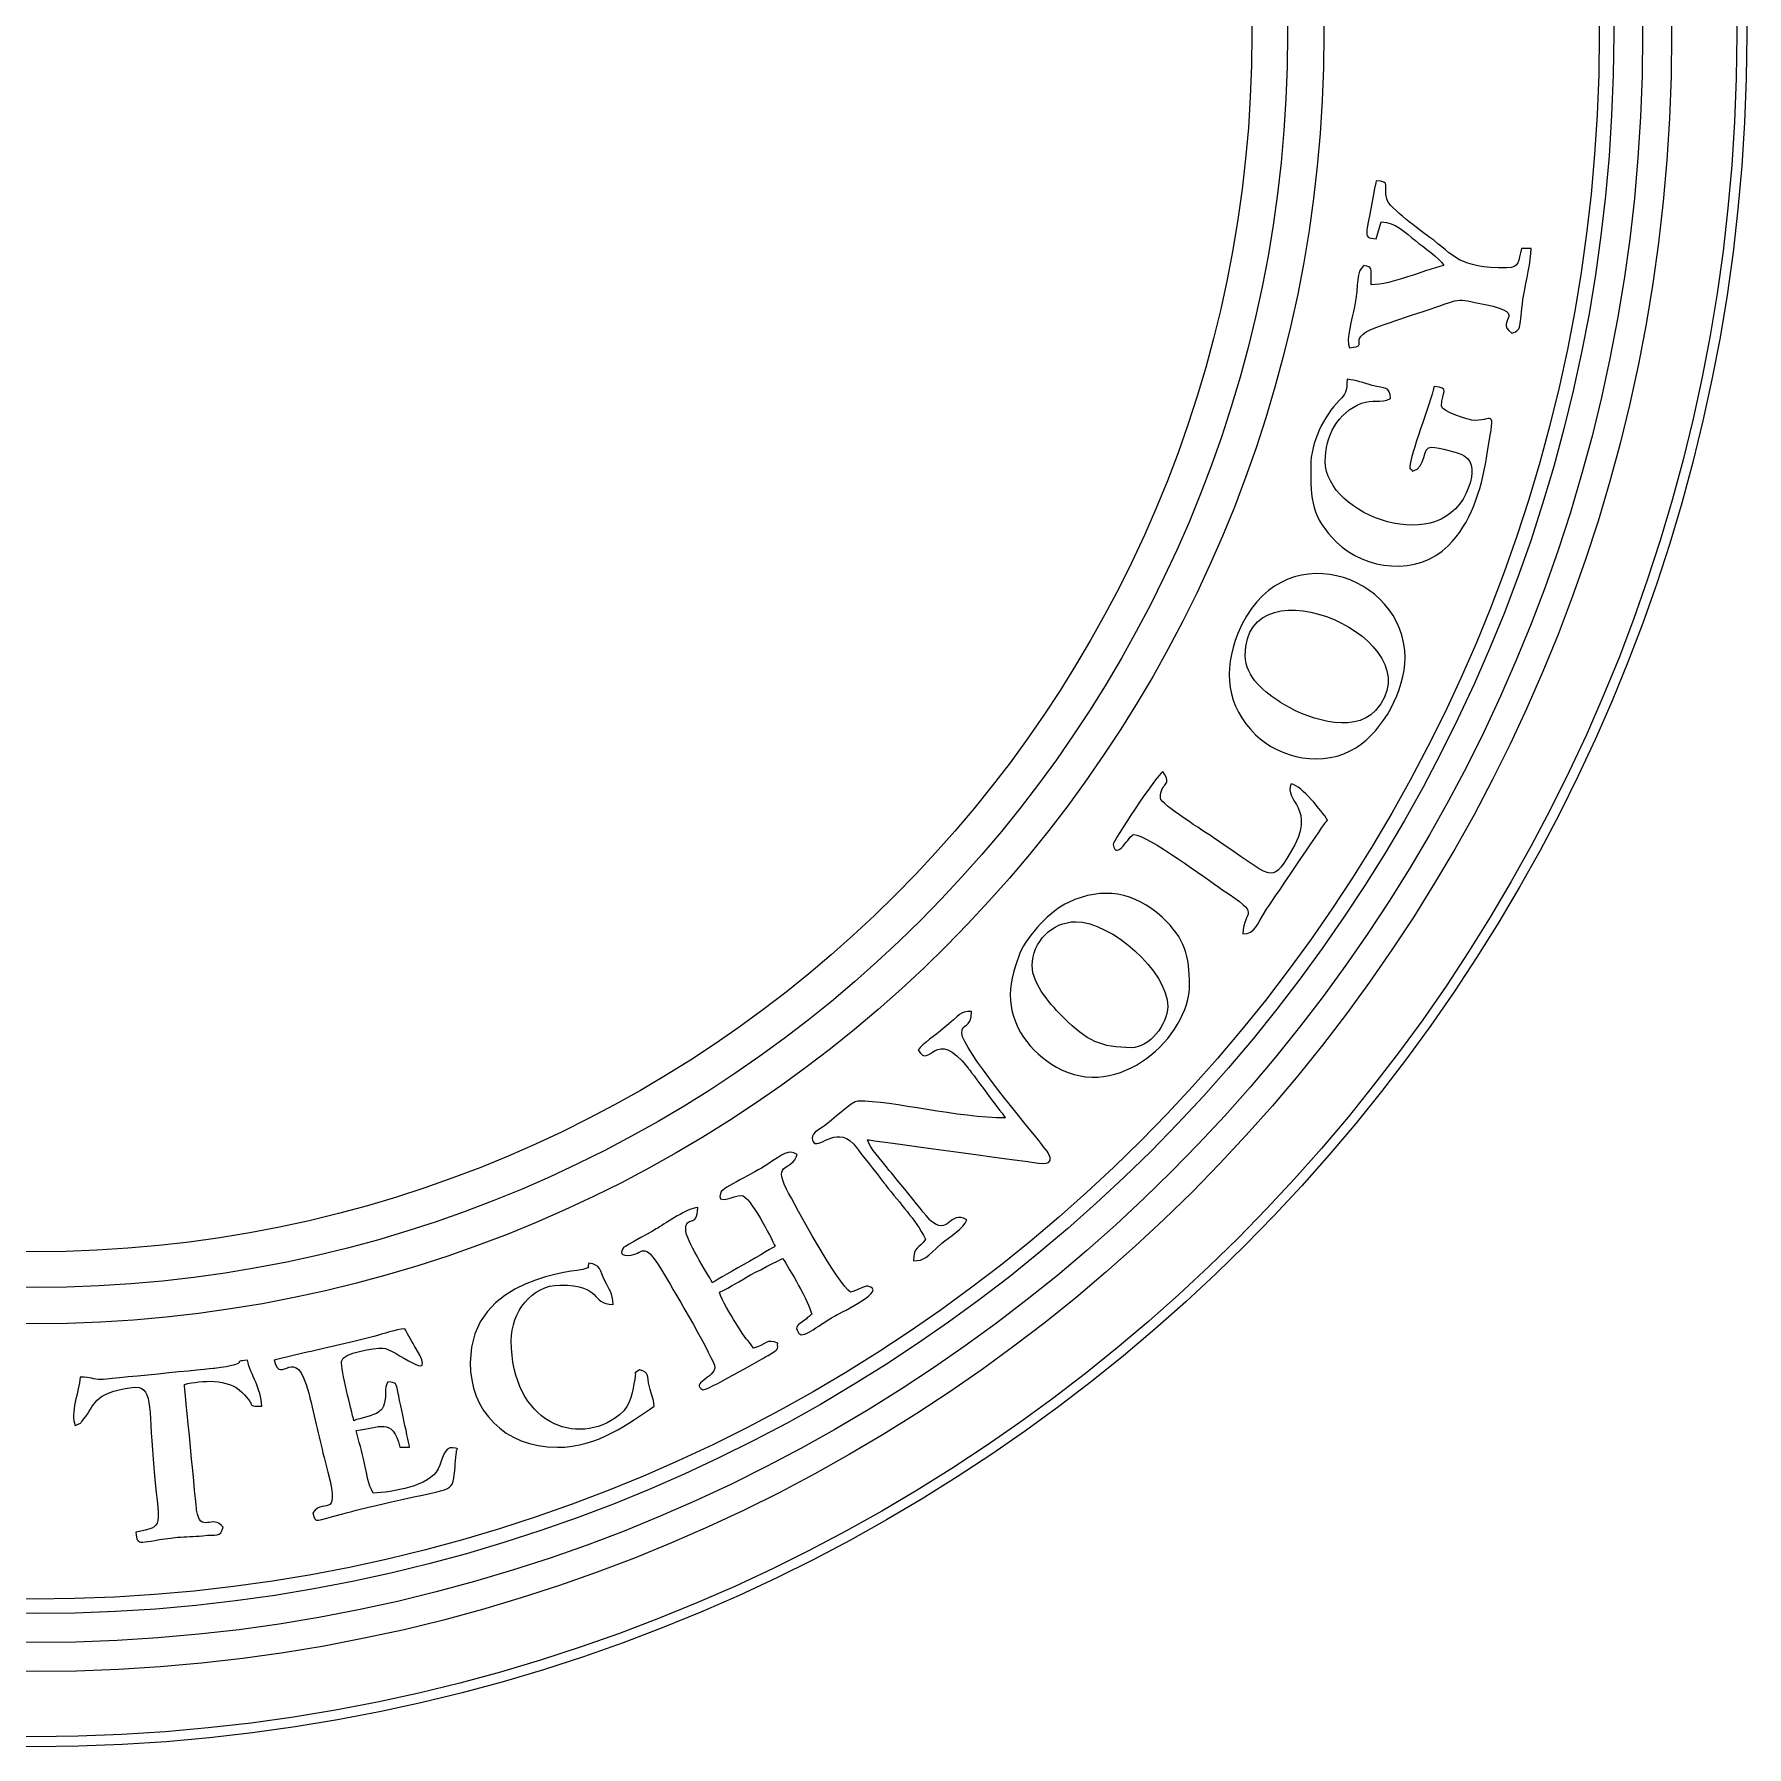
# Model space of a CAD drawing. Header units: inches. Extents: x 1.3 to 99.7, y 0.1 to 69.6.
# Drawn here: x 85.59 to 99.65, y 31.57 to 45.64 of the extents above; entities that cross this region are included whole.
import ezdxf

# ---------------------------------------------------------------- set-up
doc = ezdxf.new("R2010")
doc.units = ezdxf.units.IN
doc.header["$MEASUREMENT"] = 0
doc.layers.add('cut', color=6, linetype='Continuous', lineweight=0)
doc.layers.add('etch', color=1, linetype='Continuous', lineweight=0)

msp = doc.modelspace()

# ---------------------------------------------------------------- linework, layer by layer
at = {"layer": 'cut'}
for radius in [14.064, 10]:
    msp.add_circle((85.589, 45.636), radius, dxfattribs=at)
at = {"layer": 'etch'}
for radius in [13.982, 13.447, 13.209, 12.971, 12.852, 10.591, 10.293]:
    msp.add_circle((85.589, 45.636), radius, dxfattribs=at)
at = {"layer": 'etch', "lineweight": 9}
for points, knots in [([(96.609, 44.433), (96.609, 44.433), (96.609, 44.433), (96.532, 44.029), (96.532, 44.029)], [0.85714286, 0.85714286, 0.85714286, 0.85714286, 0.85714287, 0.9047619, 0.9047619, 0.9047619, 0.9047619]), ([(96.697, 44.283), (96.697, 44.283), (96.667, 44.397), (96.737, 44.423), (96.609, 44.433)], [0.80952381, 0.80952381, 0.80952381, 0.80952381, 0.80952382, 0.85714286, 0.85714286, 0.85714286, 0.85714286]), ([(97.043, 43.973), (97.043, 43.973), (96.976, 44.023), (96.717, 44.206), (96.697, 44.283)], [0.76190476, 0.76190476, 0.76190476, 0.76190476, 0.76190477, 0.80952381, 0.80952381, 0.80952381, 0.80952381]), ([(96.532, 44.029), (96.532, 44.029), (96.53, 43.96), (96.542, 43.962), (96.609, 43.956)], [0.9047619, 0.9047619, 0.9047619, 0.9047619, 0.90476191, 1, 1, 1, 1]), ([(96.651, 44.094), (96.651, 44.094), (96.766, 44.093), (96.857, 44.002), (96.932, 43.941)], [0.04761905, 0.04761905, 0.04761905, 0.04761905, 0.04761906, 0.0952381, 0.0952381, 0.0952381, 0.0952381]), ([(96.932, 43.941), (96.932, 43.941), (97.002, 43.883), (97.121, 43.804), (97.166, 43.737)], [0.0952381, 0.0952381, 0.0952381, 0.0952381, 0.09523811, 0.14285714, 0.14285714, 0.14285714, 0.14285714]), ([(97.802, 43.877), (97.802, 43.877), (97.778, 43.773), (97.787, 43.717), (97.683, 43.717), (97.683, 43.717), (97.279, 43.717), (97.263, 43.81), (97.043, 43.973)], [0.66666667, 0.66666667, 0.66666667, 0.66666667, 0.66666668, 0.71428571, 0.71428571, 0.71428571, 0.71428572, 0.76190476, 0.76190476, 0.76190476, 0.76190476]), ([(97.882, 43.877), (97.882, 43.877), (97.882, 43.877), (97.802, 43.877), (97.802, 43.877)], [0.61904762, 0.61904762, 0.61904762, 0.61904762, 0.61904763, 0.66666667, 0.66666667, 0.66666667, 0.66666667]), ([(97.822, 43.499), (97.822, 43.499), (97.84, 43.607), (97.882, 43.769), (97.882, 43.877)], [0.57142857, 0.57142857, 0.57142857, 0.57142857, 0.57142858, 0.61904762, 0.61904762, 0.61904762, 0.61904762]), ([(96.509, 43.737), (96.509, 43.737), (96.441, 43.687), (96.469, 43.587), (96.432, 43.397)], [0.23809524, 0.23809524, 0.23809524, 0.23809524, 0.23809525, 0.28571429, 0.28571429, 0.28571429, 0.28571429]), ([(96.569, 43.578), (96.569, 43.578), (96.569, 43.737), (96.579, 43.719), (96.509, 43.737)], [0.19047619, 0.19047619, 0.19047619, 0.19047619, 0.1904762, 0.23809524, 0.23809524, 0.23809524, 0.23809524]), ([(97.166, 43.737), (97.166, 43.737), (96.993, 43.697), (96.739, 43.578), (96.569, 43.578)], [0.14285714, 0.14285714, 0.14285714, 0.14285714, 0.14285715, 0.19047619, 0.19047619, 0.19047619, 0.19047619]), ([(97.228, 43.438), (97.228, 43.438), (97.301, 43.461), (97.326, 43.451), (97.419, 43.434)], [0.42857143, 0.42857143, 0.42857143, 0.42857143, 0.42857144, 0.47619048, 0.47619048, 0.47619048, 0.47619048]), ([(97.723, 43.18), (97.723, 43.18), (97.818, 43.206), (97.782, 43.262), (97.822, 43.499)], [0.52380952, 0.52380952, 0.52380952, 0.52380952, 0.52380953, 0.57142857, 0.57142857, 0.57142857, 0.57142857]), ([(96.432, 43.397), (96.432, 43.397), (96.413, 43.304), (96.359, 43.126), (96.39, 43.061)], [0.28571429, 0.28571429, 0.28571429, 0.28571429, 0.2857143, 0.33333333, 0.33333333, 0.33333333, 0.33333333]), ([(96.676, 43.252), (96.676, 43.252), (96.676, 43.252), (97.228, 43.438), (97.228, 43.438)], [0.38095238, 0.38095238, 0.38095238, 0.38095238, 0.38095239, 0.42857143, 0.42857143, 0.42857143, 0.42857143]), ([(97.419, 43.434), (97.419, 43.434), (97.923, 43.343), (97.559, 43.3), (97.723, 43.18)], [0.47619048, 0.47619048, 0.47619048, 0.47619048, 0.47619049, 0.52380952, 0.52380952, 0.52380952, 0.52380952]), ([(96.39, 43.061), (96.39, 43.061), (96.591, 43.078), (96.304, 43.131), (96.676, 43.252)], [0.33333333, 0.33333333, 0.33333333, 0.33333333, 0.33333334, 0.38095238, 0.38095238, 0.38095238, 0.38095238]), ([(96.37, 42.802), (96.37, 42.802), (96.37, 42.701), (96.358, 42.681), (96.306, 42.628)], [0.84210526, 0.84210526, 0.84210526, 0.84210526, 0.84210527, 0.89473684, 0.89473684, 0.89473684, 0.89473684]), ([(96.578, 42.752), (96.578, 42.752), (96.504, 42.771), (96.447, 42.796), (96.37, 42.802)], [0.78947368, 0.78947368, 0.78947368, 0.78947368, 0.78947369, 0.84210526, 0.84210526, 0.84210526, 0.84210526]), ([(96.306, 42.628), (96.306, 42.628), (96.181, 42.501), (96.072, 42.288), (96.072, 42.086)], [0.8947368, 0.8947368, 0.8947368, 0.8947368, 0.8947369, 1, 1, 1, 1]), ([(96.488, 42.605), (96.488, 42.605), (96.578, 42.64), (96.646, 42.604), (96.728, 42.643)], [0.68421053, 0.68421053, 0.68421053, 0.68421053, 0.68421054, 0.73684211, 0.73684211, 0.73684211, 0.73684211]), ([(96.728, 42.643), (96.728, 42.643), (96.719, 42.746), (96.684, 42.723), (96.578, 42.752)], [0.73684211, 0.73684211, 0.73684211, 0.73684211, 0.73684212, 0.78947368, 0.78947368, 0.78947368, 0.78947368]), ([(97.086, 42.743), (97.086, 42.743), (97.054, 42.605), (96.887, 42.172), (96.887, 42.086)], [0.31578947, 0.31578947, 0.31578947, 0.31578947, 0.31578948, 0.36842105, 0.36842105, 0.36842105, 0.36842105]), ([(97.146, 42.584), (97.146, 42.584), (97.146, 42.698), (97.222, 42.731), (97.086, 42.743)], [0.26315789, 0.26315789, 0.26315789, 0.26315789, 0.2631579, 0.31578947, 0.31578947, 0.31578947, 0.31578947]), ([(97.371, 41.921), (97.371, 41.921), (97.161, 41.314), (96.191, 41.689), (96.191, 42.126), (96.191, 42.126), (96.191, 42.339), (96.293, 42.528), (96.488, 42.605)], [0.5789474, 0.5789474, 0.5789474, 0.5789474, 0.5789474, 0.6315789, 0.6315789, 0.6315789, 0.631579, 0.6842105, 0.6842105, 0.6842105, 0.6842105]), ([(97.424, 42.464), (97.424, 42.464), (97.364, 42.464), (97.146, 42.539), (97.146, 42.584)], [0.21052632, 0.21052632, 0.21052632, 0.21052632, 0.21052633, 0.26315789, 0.26315789, 0.26315789, 0.26315789]), ([(97.515, 42.155), (97.515, 42.155), (97.586, 42.585), (97.581, 42.464), (97.424, 42.464)], [0.15789474, 0.15789474, 0.15789474, 0.15789474, 0.15789475, 0.21052632, 0.21052632, 0.21052632, 0.21052632]), ([(96.907, 42.047), (96.907, 42.047), (97.031, 42.08), (96.977, 42.245), (97.066, 42.245)], [0.42105263, 0.42105263, 0.42105263, 0.42105263, 0.42105264, 0.47368421, 0.47368421, 0.47368421, 0.47368421]), ([(97.066, 42.245), (97.066, 42.245), (97.124, 42.245), (97.295, 42.198), (97.332, 42.173)], [0.47368421, 0.47368421, 0.47368421, 0.47368421, 0.47368422, 0.52631579, 0.52631579, 0.52631579, 0.52631579]), ([(96.887, 42.086), (96.887, 42.086), (96.887, 42.05), (96.886, 42.084), (96.907, 42.047)], [0.36842105, 0.36842105, 0.36842105, 0.36842105, 0.36842106, 0.42105263, 0.42105263, 0.42105263, 0.42105263]), ([(97.201, 41.434), (97.201, 41.434), (97.387, 41.621), (97.471, 41.886), (97.515, 42.155)], [0.10526316, 0.10526316, 0.10526316, 0.10526316, 0.10526317, 0.15789474, 0.15789474, 0.15789474, 0.15789474]), ([(97.332, 42.173), (97.332, 42.173), (97.414, 42.119), (97.407, 42.027), (97.371, 41.921)], [0.52631579, 0.52631579, 0.52631579, 0.52631579, 0.5263158, 0.57894737, 0.57894737, 0.57894737, 0.57894737]), ([(96.285, 41.464), (96.285, 41.464), (96.516, 41.234), (96.953, 41.184), (97.201, 41.434)], [0.05263158, 0.05263158, 0.05263158, 0.05263158, 0.05263159, 0.10526316, 0.10526316, 0.10526316, 0.10526316]), ([(95.474, 40.714), (95.474, 40.714), (95.351, 40.404), (95.379, 40.119), (95.619, 39.883)], [0.2, 0.2, 0.2, 0.2, 0.2, 0.4, 0.4, 0.4, 0.4]), ([(95.824, 40.149), (95.824, 40.149), (95.704, 40.228), (95.534, 40.35), (95.534, 40.535)], [0.5, 0.5, 0.5, 0.5, 0.5, 1, 1, 1, 1]), ([(96.449, 39.779), (96.449, 39.779), (96.667, 39.917), (96.847, 40.251), (96.847, 40.515)], [0.6, 0.6, 0.6, 0.6, 0.6, 1, 1, 1, 1]), ([(96.604, 40.082), (96.604, 40.082), (96.417, 39.875), (96.008, 40.028), (95.824, 40.149)], [0.25, 0.25, 0.25, 0.25, 0.25, 0.5, 0.5, 0.5, 0.5]), ([(95.619, 39.883), (95.619, 39.883), (95.815, 39.69), (96.177, 39.607), (96.449, 39.779)], [0.4, 0.4, 0.4, 0.4, 0.4, 0.6, 0.6, 0.6, 0.6]), ([(94.858, 39.58), (94.858, 39.58), (94.8, 39.542), (94.445, 39.005), (94.449, 38.981)], [0.76923077, 0.76923077, 0.76923077, 0.76923077, 0.76923078, 0.84615385, 0.84615385, 0.84615385, 0.84615385]), ([(95.272, 39.039), (95.272, 39.039), (95.21, 39.08), (94.838, 39.316), (94.838, 39.361), (94.838, 39.361), (94.838, 39.503), (94.943, 39.454), (94.858, 39.58)], [0.6153846, 0.6153846, 0.6153846, 0.6153846, 0.6153846, 0.6923077, 0.6923077, 0.6923077, 0.6923077, 0.7692308, 0.7692308, 0.7692308, 0.7692308]), ([(95.912, 39.481), (95.912, 39.481), (95.841, 39.332), (96.137, 39.29), (95.904, 38.912)], [0.46153846, 0.46153846, 0.46153846, 0.46153846, 0.46153847, 0.53846154, 0.53846154, 0.53846154, 0.53846154]), ([(96.211, 39.182), (96.211, 39.182), (96.159, 39.26), (96.003, 39.457), (95.912, 39.481)], [0.38461538, 0.38461538, 0.38461538, 0.38461538, 0.38461539, 0.46153846, 0.46153846, 0.46153846, 0.46153846]), ([(95.71, 38.45), (95.71, 38.45), (95.71, 38.45), (96.184, 39.15), (96.184, 39.15)], [0.23076923, 0.23076923, 0.23076923, 0.23076923, 0.23076924, 0.30769231, 0.30769231, 0.30769231, 0.30769231]), ([(96.184, 39.15), (96.184, 39.15), (96.211, 39.186), (96.194, 39.163), (96.211, 39.182)], [0.30769231, 0.30769231, 0.30769231, 0.30769231, 0.30769232, 0.38461538, 0.38461538, 0.38461538, 0.38461538]), ([(94.449, 38.981), (94.449, 38.981), (94.474, 38.839), (94.585, 39.063), (94.619, 39.063)], [0.8461538, 0.8461538, 0.8461538, 0.8461538, 0.8461539, 1, 1, 1, 1]), ([(95.904, 38.912), (95.904, 38.912), (95.741, 38.647), (95.772, 38.706), (95.272, 39.039)], [0.53846154, 0.53846154, 0.53846154, 0.53846154, 0.53846155, 0.61538462, 0.61538462, 0.61538462, 0.61538462]), ([(94.854, 38.382), (94.854, 38.382), (94.624, 38.593), (94.366, 38.638), (94.082, 38.506)], [0.4285714, 0.4285714, 0.4285714, 0.4285714, 0.4285714, 0.5714286, 0.5714286, 0.5714286, 0.5714286]), ([(95.343, 38.613), (95.343, 38.613), (95.685, 38.386), (95.519, 38.459), (95.515, 38.247)], [0.07692308, 0.07692308, 0.07692308, 0.07692308, 0.07692309, 0.15384615, 0.15384615, 0.15384615, 0.15384615]), ([(94.082, 38.506), (94.082, 38.506), (93.933, 38.437), (93.752, 38.242), (93.684, 38.089)], [0.5714286, 0.5714286, 0.5714286, 0.5714286, 0.5714286, 0.7142857, 0.7142857, 0.7142857, 0.7142857]), ([(95.515, 38.247), (95.515, 38.247), (95.618, 38.25), (95.625, 38.315), (95.71, 38.45)], [0.15384615, 0.15384615, 0.15384615, 0.15384615, 0.15384616, 0.23076923, 0.23076923, 0.23076923, 0.23076923]), ([(94.142, 38.347), (94.142, 38.347), (94.432, 38.347), (94.898, 37.94), (94.898, 37.651)], [0.1666667, 0.1666667, 0.1666667, 0.1666667, 0.1666667, 0.3333333, 0.3333333, 0.3333333, 0.3333333]), ([(95.077, 37.83), (95.077, 37.83), (95.077, 38.059), (95.039, 38.212), (94.854, 38.382)], [0.2857143, 0.2857143, 0.2857143, 0.2857143, 0.2857143, 0.4285714, 0.4285714, 0.4285714, 0.4285714]), ([(93.684, 38.089), (93.684, 38.089), (93.651, 38.013), (93.605, 37.857), (93.605, 37.75)], [0.7142857, 0.7142857, 0.7142857, 0.7142857, 0.7142857, 1, 1, 1, 1]), ([(94.047, 37.556), (94.047, 37.556), (93.947, 37.657), (93.784, 37.827), (93.784, 37.989)], [0.6666667, 0.6666667, 0.6666667, 0.6666667, 0.6666667, 1, 1, 1, 1]), ([(93.983, 37.154), (93.983, 37.154), (94.496, 36.86), (95.077, 37.408), (95.077, 37.83)], [0.1428571, 0.1428571, 0.1428571, 0.1428571, 0.1428572, 0.2857143, 0.2857143, 0.2857143, 0.2857143]), ([(93.287, 37.611), (93.287, 37.611), (93.181, 37.609), (93.204, 37.591), (93.052, 37.467)], [0.86363636, 0.86363636, 0.86363636, 0.86363636, 0.86363637, 0.90909091, 0.90909091, 0.90909091, 0.90909091]), ([(93.864, 36.517), (93.864, 36.517), (93.75, 36.664), (93.207, 37.309), (93.207, 37.432), (93.207, 37.432), (93.207, 37.525), (93.283, 37.455), (93.287, 37.611)], [0.77272727, 0.77272727, 0.77272727, 0.77272727, 0.77272728, 0.81818182, 0.81818182, 0.81818182, 0.81818183, 0.86363636, 0.86363636, 0.86363636, 0.86363636]), ([(94.898, 37.651), (94.898, 37.651), (94.898, 37.504), (94.745, 37.313), (94.599, 37.313), (94.599, 37.313), (94.35, 37.313), (94.232, 37.37), (94.047, 37.556)], [0.3333333, 0.3333333, 0.3333333, 0.3333333, 0.3333333, 0.5, 0.5, 0.5, 0.5, 0.6666667, 0.6666667, 0.6666667, 0.6666667]), ([(93.052, 37.467), (93.052, 37.467), (92.994, 37.42), (92.884, 37.345), (92.849, 37.293)], [0.90909091, 0.90909091, 0.90909091, 0.90909091, 0.90909092, 1, 1, 1, 1]), ([(93.259, 37.145), (93.259, 37.145), (93.259, 37.145), (93.565, 36.736), (93.565, 36.736)], [0.04545455, 0.04545455, 0.04545455, 0.04545455, 0.04545456, 0.09090909, 0.09090909, 0.09090909, 0.09090909]), ([(92.352, 36.875), (92.352, 36.875), (92.307, 36.875), (92.13, 36.707), (92.079, 36.671)], [0.13636364, 0.13636364, 0.13636364, 0.13636364, 0.13636365, 0.18181818, 0.18181818, 0.18181818, 0.18181818]), ([(93.565, 36.736), (93.565, 36.736), (93.175, 36.736), (92.642, 36.875), (92.352, 36.875)], [0.09090909, 0.09090909, 0.09090909, 0.09090909, 0.0909091, 0.13636364, 0.13636364, 0.13636364, 0.13636364]), ([(92.079, 36.671), (92.079, 36.671), (92.036, 36.64), (91.953, 36.605), (91.983, 36.546)], [0.18181818, 0.18181818, 0.18181818, 0.18181818, 0.18181819, 0.22727273, 0.22727273, 0.22727273, 0.22727273]), ([(91.983, 36.546), (91.983, 36.546), (92.026, 36.46), (92.162, 36.682), (92.318, 36.523)], [0.22727273, 0.22727273, 0.22727273, 0.22727273, 0.22727274, 0.27272727, 0.27272727, 0.27272727, 0.27272727]), ([(91.854, 36.437), (91.854, 36.437), (91.778, 36.48), (91.747, 36.444), (91.604, 36.35)], [0.86206897, 0.86206897, 0.86206897, 0.86206897, 0.86206898, 0.89655172, 0.89655172, 0.89655172, 0.89655172]), ([(91.767, 36.152), (91.767, 36.152), (91.65, 36.382), (91.815, 36.292), (91.854, 36.437)], [0.82758621, 0.82758621, 0.82758621, 0.82758621, 0.82758622, 0.86206897, 0.86206897, 0.86206897, 0.86206897]), ([(92.318, 36.523), (92.318, 36.523), (92.318, 36.523), (92.579, 36.187), (92.579, 36.187)], [0.27272727, 0.27272727, 0.27272727, 0.27272727, 0.27272728, 0.31818182, 0.31818182, 0.31818182, 0.31818182]), ([(92.596, 36.324), (92.596, 36.324), (92.547, 36.39), (92.451, 36.483), (92.431, 36.557)], [0.59090909, 0.59090909, 0.59090909, 0.59090909, 0.5909091, 0.63636364, 0.63636364, 0.63636364, 0.63636364]), ([(92.431, 36.557), (92.431, 36.557), (92.431, 36.557), (93.763, 36.375), (93.763, 36.375)], [0.63636364, 0.63636364, 0.63636364, 0.63636364, 0.63636365, 0.68181818, 0.68181818, 0.68181818, 0.68181818]), ([(93.763, 36.375), (93.763, 36.375), (93.858, 36.363), (93.978, 36.331), (93.916, 36.448)], [0.68181818, 0.68181818, 0.68181818, 0.68181818, 0.68181819, 0.72727273, 0.72727273, 0.72727273, 0.72727273]), ([(93.916, 36.448), (93.916, 36.448), (93.909, 36.461), (93.874, 36.504), (93.864, 36.517)], [0.72727273, 0.72727273, 0.72727273, 0.72727273, 0.72727274, 0.77272727, 0.77272727, 0.77272727, 0.77272727]), ([(91.604, 36.35), (91.604, 36.35), (91.509, 36.287), (91.24, 36.159), (91.227, 36.126)], [0.89655172, 0.89655172, 0.89655172, 0.89655172, 0.89655173, 0.93103448, 0.93103448, 0.93103448, 0.93103448]), ([(92.945, 35.896), (92.945, 35.896), (92.945, 35.896), (92.596, 36.324), (92.596, 36.324)], [0.54545455, 0.54545455, 0.54545455, 0.54545455, 0.54545456, 0.59090909, 0.59090909, 0.59090909, 0.59090909]), ([(92.292, 35.304), (92.292, 35.304), (92.191, 35.371), (91.841, 36.006), (91.767, 36.152)], [0.79310345, 0.79310345, 0.79310345, 0.79310345, 0.79310346, 0.82758621, 0.82758621, 0.82758621, 0.82758621]), ([(92.579, 36.187), (92.579, 36.187), (92.707, 36.023), (92.817, 35.914), (92.909, 35.741)], [0.31818182, 0.31818182, 0.31818182, 0.31818182, 0.31818183, 0.36363636, 0.36363636, 0.36363636, 0.36363636]), ([(91.227, 36.126), (91.227, 36.126), (91.179, 36.01), (91.337, 36.099), (91.397, 36.099)], [0.93103448, 0.93103448, 0.93103448, 0.93103448, 0.93103449, 1, 1, 1, 1]), ([(91.039, 36), (91.039, 36), (90.946, 35.992), (90.79, 35.881), (90.709, 35.832)], [0.13793103, 0.13793103, 0.13793103, 0.13793103, 0.13793104, 0.17241379, 0.17241379, 0.17241379, 0.17241379]), ([(90.939, 35.821), (90.939, 35.821), (90.939, 35.941), (91.035, 35.826), (91.039, 36)], [0.10344828, 0.10344828, 0.10344828, 0.10344828, 0.10344829, 0.13793103, 0.13793103, 0.13793103, 0.13793103]), ([(93.247, 35.9), (93.247, 35.9), (93.1, 35.983), (93.103, 35.757), (92.945, 35.896)], [0.5, 0.5, 0.5, 0.5, 0.50000001, 0.54545455, 0.54545455, 0.54545455, 0.54545455]), ([(93.043, 35.707), (93.043, 35.707), (93.1, 35.758), (93.227, 35.826), (93.247, 35.9)], [0.45454545, 0.45454545, 0.45454545, 0.45454545, 0.45454546, 0.5, 0.5, 0.5, 0.5]), ([(90.709, 35.832), (90.709, 35.832), (90.709, 35.832), (90.432, 35.674), (90.432, 35.674)], [0.17241379, 0.17241379, 0.17241379, 0.17241379, 0.1724138, 0.20689655, 0.20689655, 0.20689655, 0.20689655]), ([(90.49, 35.609), (90.49, 35.609), (90.607, 35.626), (90.589, 35.746), (90.772, 35.434)], [0.24137931, 0.24137931, 0.24137931, 0.24137931, 0.24137932, 0.27586207, 0.27586207, 0.27586207, 0.27586207]), ([(91.158, 35.383), (91.158, 35.383), (91.114, 35.466), (90.939, 35.731), (90.939, 35.821)], [0.06896552, 0.06896552, 0.06896552, 0.06896552, 0.06896553, 0.10344828, 0.10344828, 0.10344828, 0.10344828]), ([(92.909, 35.741), (92.909, 35.741), (92.852, 35.656), (92.812, 35.686), (92.809, 35.562)], [0.36363636, 0.36363636, 0.36363636, 0.36363636, 0.36363637, 0.40909091, 0.40909091, 0.40909091, 0.40909091]), ([(90.432, 35.674), (90.432, 35.674), (90.396, 35.633), (90.401, 35.596), (90.49, 35.609)], [0.20689655, 0.20689655, 0.20689655, 0.20689655, 0.20689656, 0.24137931, 0.24137931, 0.24137931, 0.24137931]), ([(91.675, 35.682), (91.675, 35.682), (91.675, 35.682), (91.158, 35.383), (91.158, 35.383)], [0.03448276, 0.03448276, 0.03448276, 0.03448276, 0.03448277, 0.06896552, 0.06896552, 0.06896552, 0.06896552]), ([(91.472, 35.447), (91.472, 35.447), (91.472, 35.447), (91.735, 35.582), (91.735, 35.582)], [0.55172414, 0.55172414, 0.55172414, 0.55172414, 0.55172415, 0.5862069, 0.5862069, 0.5862069, 0.5862069]), ([(91.735, 35.582), (91.735, 35.582), (91.791, 35.498), (91.95, 35.226), (91.974, 35.125)], [0.5862069, 0.5862069, 0.5862069, 0.5862069, 0.58620691, 0.62068966, 0.62068966, 0.62068966, 0.62068966]), ([(92.809, 35.562), (92.809, 35.562), (92.904, 35.564), (92.911, 35.589), (93.043, 35.707)], [0.40909091, 0.40909091, 0.40909091, 0.40909091, 0.40909092, 0.45454545, 0.45454545, 0.45454545, 0.45454545]), ([(90.095, 35.491), (90.095, 35.491), (90.062, 35.477), (89.169, 35.438), (89.169, 34.727)], [0.8571429, 0.8571429, 0.8571429, 0.8571429, 0.8571429, 1, 1, 1, 1]), ([(90.144, 35.542), (90.144, 35.542), (90.121, 35.479), (90.176, 35.524), (90.095, 35.491)], [0.78571429, 0.78571429, 0.78571429, 0.78571429, 0.7857143, 0.85714286, 0.85714286, 0.85714286, 0.85714286]), ([(90.276, 35.397), (90.276, 35.397), (90.234, 35.482), (90.24, 35.534), (90.144, 35.542)], [0.71428571, 0.71428571, 0.71428571, 0.71428571, 0.71428572, 0.78571429, 0.78571429, 0.78571429, 0.78571429]), ([(91.218, 35.304), (91.218, 35.304), (91.312, 35.353), (91.381, 35.392), (91.472, 35.447)], [0.51724138, 0.51724138, 0.51724138, 0.51724138, 0.51724139, 0.55172414, 0.55172414, 0.55172414, 0.55172414]), ([(90.395, 34.297), (90.395, 34.297), (90.048, 34.02), (89.507, 34.233), (89.507, 34.906), (89.507, 34.906), (89.507, 35.142), (89.675, 35.363), (89.905, 35.363), (89.905, 35.363), (90.268, 35.363), (90.148, 35.209), (90.343, 35.204)], [0.4285714, 0.4285714, 0.4285714, 0.4285714, 0.4285714, 0.5, 0.5, 0.5, 0.5, 0.5714286, 0.5714286, 0.5714286, 0.5714286, 0.6428571, 0.6428571, 0.6428571, 0.6428571]), ([(90.343, 35.204), (90.343, 35.204), (90.34, 35.299), (90.311, 35.327), (90.276, 35.397)], [0.64285714, 0.64285714, 0.64285714, 0.64285714, 0.64285715, 0.71428571, 0.71428571, 0.71428571, 0.71428571]), ([(90.772, 35.434), (90.772, 35.434), (90.844, 35.312), (91.178, 34.75), (91.178, 34.687)], [0.27586207, 0.27586207, 0.27586207, 0.27586207, 0.27586208, 0.31034483, 0.31034483, 0.31034483, 0.31034483]), ([(91.348, 35.056), (91.348, 35.056), (91.311, 35.118), (91.232, 35.241), (91.218, 35.304)], [0.48275862, 0.48275862, 0.48275862, 0.48275862, 0.48275863, 0.51724138, 0.51724138, 0.51724138, 0.51724138]), ([(92.166, 35.111), (92.166, 35.111), (92.226, 35.144), (92.605, 35.323), (92.434, 35.354)], [0.72413793, 0.72413793, 0.72413793, 0.72413793, 0.72413794, 0.75862069, 0.75862069, 0.75862069, 0.75862069]), ([(92.434, 35.354), (92.434, 35.354), (92.405, 35.359), (92.348, 35.317), (92.292, 35.304)], [0.75862069, 0.75862069, 0.75862069, 0.75862069, 0.7586207, 0.79310345, 0.79310345, 0.79310345, 0.79310345]), ([(91.496, 34.846), (91.496, 34.846), (91.438, 34.932), (91.445, 34.895), (91.348, 35.056)], [0.44827586, 0.44827586, 0.44827586, 0.44827586, 0.44827587, 0.48275862, 0.48275862, 0.48275862, 0.48275862]), ([(91.931, 35.087), (91.931, 35.087), (91.85, 35.024), (91.835, 35.031), (91.862, 34.976)], [0.65517241, 0.65517241, 0.65517241, 0.65517241, 0.65517242, 0.68965517, 0.68965517, 0.68965517, 0.68965517]), ([(91.862, 34.976), (91.862, 34.976), (91.895, 34.909), (92.006, 35.021), (92.166, 35.111)], [0.68965517, 0.68965517, 0.68965517, 0.68965517, 0.68965518, 0.72413793, 0.72413793, 0.72413793, 0.72413793]), ([(91.974, 35.125), (91.974, 35.125), (91.974, 35.125), (91.931, 35.087), (91.931, 35.087)], [0.62068966, 0.62068966, 0.62068966, 0.62068966, 0.62068967, 0.65517241, 0.65517241, 0.65517241, 0.65517241]), ([(88.377, 34.942), (88.377, 34.942), (88.294, 34.921), (88.204, 34.896), (88.106, 34.875)], [0.89285714, 0.89285714, 0.89285714, 0.89285714, 0.89285715, 0.92857143, 0.92857143, 0.92857143, 0.92857143]), ([(88.632, 35.005), (88.632, 35.005), (88.56, 34.999), (88.458, 34.962), (88.377, 34.942)], [0.85714286, 0.85714286, 0.85714286, 0.85714286, 0.85714287, 0.89285714, 0.89285714, 0.89285714, 0.89285714]), ([(88.726, 34.84), (88.726, 34.84), (88.69, 34.901), (88.662, 34.949), (88.632, 35.005)], [0.82142857, 0.82142857, 0.82142857, 0.82142857, 0.82142858, 0.85714286, 0.85714286, 0.85714286, 0.85714286]), ([(91.695, 34.886), (91.695, 34.886), (91.605, 34.929), (91.597, 34.87), (91.496, 34.846)], [0.4137931, 0.4137931, 0.4137931, 0.4137931, 0.41379311, 0.44827586, 0.44827586, 0.44827586, 0.44827586]), ([(91.616, 34.786), (91.616, 34.786), (91.714, 34.84), (91.69, 34.834), (91.695, 34.886)], [0.37931034, 0.37931034, 0.37931034, 0.37931034, 0.37931035, 0.4137931, 0.4137931, 0.4137931, 0.4137931]), ([(87.339, 34.747), (87.339, 34.747), (87.194, 34.735), (87.385, 34.721), (87.069, 34.678)], [0.82352941, 0.82352941, 0.82352941, 0.82352941, 0.82352942, 0.88235294, 0.88235294, 0.88235294, 0.88235294]), ([(87.458, 34.369), (87.458, 34.369), (87.455, 34.514), (87.367, 34.623), (87.339, 34.747)], [0.76470588, 0.76470588, 0.76470588, 0.76470588, 0.76470589, 0.82352941, 0.82352941, 0.82352941, 0.82352941]), ([(88.106, 34.875), (88.106, 34.875), (87.916, 34.833), (87.74, 34.789), (87.558, 34.747)], [0.92857143, 0.92857143, 0.92857143, 0.92857143, 0.92857144, 1, 1, 1, 1]), ([(88.112, 34.737), (88.112, 34.737), (88.119, 34.81), (88.385, 34.846), (88.453, 34.846), (88.453, 34.846), (88.547, 34.846), (88.911, 34.522), (88.726, 34.84)], [0.75, 0.75, 0.75, 0.75, 0.75000001, 0.78571429, 0.78571429, 0.78571429, 0.7857143, 0.82142857, 0.82142857, 0.82142857, 0.82142857]), ([(91.081, 34.504), (91.081, 34.504), (91.108, 34.492), (91.542, 34.745), (91.616, 34.786)], [0.34482759, 0.34482759, 0.34482759, 0.34482759, 0.3448276, 0.37931034, 0.37931034, 0.37931034, 0.37931034]), ([(85.966, 34.607), (85.966, 34.607), (85.957, 34.494), (85.881, 34.304), (85.926, 34.21)], [0.05882353, 0.05882353, 0.05882353, 0.05882353, 0.05882354, 0.11764706, 0.11764706, 0.11764706, 0.11764706]), ([(87.069, 34.678), (87.069, 34.678), (87.069, 34.678), (86.145, 34.588), (86.145, 34.588)], [0.8823529, 0.8823529, 0.8823529, 0.8823529, 0.882353, 1, 1, 1, 1]), ([(86.822, 34.548), (86.822, 34.548), (86.97, 34.582), (87.178, 34.598), (87.295, 34.484)], [0.64705882, 0.64705882, 0.64705882, 0.64705882, 0.64705883, 0.70588235, 0.70588235, 0.70588235, 0.70588235]), ([(88.214, 34.249), (88.214, 34.249), (88.195, 34.331), (88.106, 34.666), (88.112, 34.737)], [0.71428571, 0.71428571, 0.71428571, 0.71428571, 0.71428572, 0.75, 0.75, 0.75, 0.75]), ([(90.561, 34.667), (90.561, 34.667), (90.491, 34.616), (90.541, 34.682), (90.52, 34.589)], [0.28571429, 0.28571429, 0.28571429, 0.28571429, 0.2857143, 0.35714286, 0.35714286, 0.35714286, 0.35714286]), ([(90.641, 34.528), (90.641, 34.528), (90.618, 34.623), (90.643, 34.645), (90.561, 34.667)], [0.21428571, 0.21428571, 0.21428571, 0.21428571, 0.21428572, 0.28571429, 0.28571429, 0.28571429, 0.28571429]), ([(91.178, 34.687), (91.178, 34.687), (91.178, 34.606), (90.972, 34.553), (91.081, 34.504)], [0.31034483, 0.31034483, 0.31034483, 0.31034483, 0.31034484, 0.34482759, 0.34482759, 0.34482759, 0.34482759]), ([(85.994, 34.261), (85.994, 34.261), (86.09, 34.373), (86.062, 34.478), (86.394, 34.522)], [0.17647059, 0.17647059, 0.17647059, 0.17647059, 0.1764706, 0.23529412, 0.23529412, 0.23529412, 0.23529412]), ([(86.394, 34.522), (86.394, 34.522), (86.568, 34.546), (86.528, 34.367), (86.565, 33.933)], [0.23529412, 0.23529412, 0.23529412, 0.23529412, 0.23529413, 0.29411765, 0.29411765, 0.29411765, 0.29411765]), ([(86.922, 33.515), (86.922, 33.515), (86.922, 33.515), (86.822, 34.548), (86.822, 34.548)], [0.58823529, 0.58823529, 0.58823529, 0.58823529, 0.5882353, 0.64705882, 0.64705882, 0.64705882, 0.64705882]), ([(87.295, 34.484), (87.295, 34.484), (87.424, 34.358), (87.321, 34.372), (87.458, 34.369)], [0.70588235, 0.70588235, 0.70588235, 0.70588235, 0.70588236, 0.76470588, 0.76470588, 0.76470588, 0.76470588]), ([(87.843, 34.475), (87.843, 34.475), (87.87, 34.373), (87.89, 34.274), (87.912, 34.186)], [0.03571429, 0.03571429, 0.03571429, 0.03571429, 0.0357143, 0.07142857, 0.07142857, 0.07142857, 0.07142857]), ([(88.493, 34.568), (88.493, 34.568), (88.457, 34.494), (88.485, 34.5), (88.468, 34.413)], [0.60714286, 0.60714286, 0.60714286, 0.60714286, 0.60714287, 0.64285714, 0.64285714, 0.64285714, 0.64285714]), ([(88.578, 34.474), (88.578, 34.474), (88.557, 34.566), (88.567, 34.56), (88.493, 34.568)], [0.57142857, 0.57142857, 0.57142857, 0.57142857, 0.57142858, 0.60714286, 0.60714286, 0.60714286, 0.60714286]), ([(88.672, 34.031), (88.672, 34.031), (88.672, 34.031), (88.578, 34.474), (88.578, 34.474)], [0.53571429, 0.53571429, 0.53571429, 0.53571429, 0.5357143, 0.57142857, 0.57142857, 0.57142857, 0.57142857]), ([(90.52, 34.589), (90.52, 34.589), (90.499, 34.495), (90.501, 34.382), (90.395, 34.297)], [0.35714286, 0.35714286, 0.35714286, 0.35714286, 0.35714287, 0.42857143, 0.42857143, 0.42857143, 0.42857143]), ([(90.681, 34.369), (90.681, 34.369), (90.675, 34.438), (90.657, 34.465), (90.641, 34.528)], [0.14285714, 0.14285714, 0.14285714, 0.14285714, 0.14285715, 0.21428571, 0.21428571, 0.21428571, 0.21428571]), ([(88.419, 34.323), (88.419, 34.323), (88.372, 34.285), (88.268, 34.275), (88.214, 34.249)], [0.67857143, 0.67857143, 0.67857143, 0.67857143, 0.67857144, 0.71428571, 0.71428571, 0.71428571, 0.71428571]), ([(88.468, 34.413), (88.468, 34.413), (88.453, 34.338), (88.444, 34.343), (88.419, 34.323)], [0.64285714, 0.64285714, 0.64285714, 0.64285714, 0.64285715, 0.67857143, 0.67857143, 0.67857143, 0.67857143]), ([(89.885, 34.031), (89.885, 34.031), (90.221, 34.031), (90.476, 34.232), (90.681, 34.369)], [0.07142857, 0.07142857, 0.07142857, 0.07142857, 0.07142858, 0.14285714, 0.14285714, 0.14285714, 0.14285714]), ([(85.926, 34.21), (85.926, 34.21), (85.986, 34.241), (85.955, 34.215), (85.994, 34.261)], [0.11764706, 0.11764706, 0.11764706, 0.11764706, 0.11764707, 0.17647059, 0.17647059, 0.17647059, 0.17647059]), ([(87.912, 34.186), (87.912, 34.186), (87.935, 34.092), (87.953, 34.005), (87.978, 33.914)], [0.07142857, 0.07142857, 0.07142857, 0.07142857, 0.07142858, 0.10714286, 0.10714286, 0.10714286, 0.10714286]), ([(88.234, 34.17), (88.234, 34.17), (88.423, 34.186), (88.532, 34.287), (88.592, 34.031)], [0.46428571, 0.46428571, 0.46428571, 0.46428571, 0.46428572, 0.5, 0.5, 0.5, 0.5]), ([(88.301, 33.899), (88.301, 33.899), (88.279, 33.999), (88.255, 34.077), (88.234, 34.17)], [0.42857143, 0.42857143, 0.42857143, 0.42857143, 0.42857144, 0.46428571, 0.46428571, 0.46428571, 0.46428571]), ([(89.027, 34.027), (89.027, 34.027), (88.952, 34.036), (88.947, 33.935), (88.907, 33.854)], [0.32142857, 0.32142857, 0.32142857, 0.32142857, 0.32142858, 0.35714286, 0.35714286, 0.35714286, 0.35714286]), ([(86.565, 33.933), (86.565, 33.933), (86.615, 33.336), (86.664, 33.39), (86.424, 33.334)], [0.29411765, 0.29411765, 0.29411765, 0.29411765, 0.29411766, 0.35294118, 0.35294118, 0.35294118, 0.35294118]), ([(87.978, 33.914), (87.978, 33.914), (88.118, 33.401), (87.976, 33.63), (87.876, 33.494)], [0.10714286, 0.10714286, 0.10714286, 0.10714286, 0.10714287, 0.14285714, 0.14285714, 0.14285714, 0.14285714]), ([(88.373, 33.653), (88.373, 33.653), (88.327, 33.741), (88.327, 33.786), (88.301, 33.899)], [0.39285714, 0.39285714, 0.39285714, 0.39285714, 0.39285715, 0.42857143, 0.42857143, 0.42857143, 0.42857143]), ([(88.592, 34.031), (88.592, 34.031), (88.592, 34.031), (88.672, 34.031), (88.672, 34.031)], [0.5, 0.5, 0.5, 0.5, 0.50000001, 0.53571429, 0.53571429, 0.53571429, 0.53571429]), ([(89.056, 33.997), (89.056, 33.997), (89.051, 34.019), (89.095, 34.018), (89.027, 34.027)], [0.28571429, 0.28571429, 0.28571429, 0.28571429, 0.2857143, 0.32142857, 0.32142857, 0.32142857, 0.32142857]), ([(89.042, 33.84), (89.042, 33.84), (89.043, 33.848), (89.057, 33.996), (89.056, 33.997)], [0.25, 0.25, 0.25, 0.25, 0.25000001, 0.28571429, 0.28571429, 0.28571429, 0.28571429]), ([(88.907, 33.854), (88.907, 33.854), (88.835, 33.708), (88.53, 33.666), (88.373, 33.653)], [0.35714286, 0.35714286, 0.35714286, 0.35714286, 0.35714287, 0.39285714, 0.39285714, 0.39285714, 0.39285714]), ([(88.409, 33.557), (88.409, 33.557), (89.055, 33.71), (89.016, 33.644), (89.042, 33.84)], [0.21428571, 0.21428571, 0.21428571, 0.21428571, 0.21428572, 0.25, 0.25, 0.25, 0.25]), ([(87.14, 33.374), (87.14, 33.374), (87.055, 33.49), (86.954, 33.314), (86.922, 33.515)], [0.52941176, 0.52941176, 0.52941176, 0.52941176, 0.52941177, 0.58823529, 0.58823529, 0.58823529, 0.58823529]), ([(87.876, 33.494), (87.876, 33.494), (87.902, 33.396), (87.895, 33.428), (88.123, 33.486)], [0.14285714, 0.14285714, 0.14285714, 0.14285714, 0.14285715, 0.17857143, 0.17857143, 0.17857143, 0.17857143]), ([(88.123, 33.486), (88.123, 33.486), (88.229, 33.512), (88.305, 33.533), (88.409, 33.557)], [0.17857143, 0.17857143, 0.17857143, 0.17857143, 0.17857144, 0.21428571, 0.21428571, 0.21428571, 0.21428571]), ([(86.424, 33.334), (86.424, 33.334), (86.434, 33.206), (86.451, 33.259), (86.765, 33.292)], [0.35294118, 0.35294118, 0.35294118, 0.35294118, 0.35294119, 0.41176471, 0.41176471, 0.41176471, 0.41176471]), ([(86.97, 33.305), (86.97, 33.305), (87.089, 33.321), (87.116, 33.284), (87.14, 33.374)], [0.47058824, 0.47058824, 0.47058824, 0.47058824, 0.47058825, 0.52941176, 0.52941176, 0.52941176, 0.52941176]), ([(86.765, 33.292), (86.765, 33.292), (86.837, 33.299), (86.898, 33.296), (86.97, 33.305)], [0.41176471, 0.41176471, 0.41176471, 0.41176471, 0.41176472, 0.47058824, 0.47058824, 0.47058824, 0.47058824])]:
    msp.add_open_spline(points, degree=3, knots=knots, dxfattribs=at)
for points in [[(96.609, 43.956), (96.609, 43.956), (96.651, 44.094), (96.651, 44.094)], [(96.072, 42.086), (96.072, 41.81), (96.075, 41.673), (96.285, 41.464)], [(96.847, 40.515), (96.847, 41.205), (95.806, 41.554), (95.474, 40.714)], [(95.534, 40.535), (95.534, 41.345), (97.123, 40.659), (96.604, 40.082)], [(94.619, 39.063), (94.728, 39.063), (95.222, 38.694), (95.343, 38.613)], [(93.784, 37.989), (93.784, 38.18), (93.948, 38.347), (94.142, 38.347)], [(93.605, 37.75), (93.605, 37.487), (93.768, 37.277), (93.983, 37.154)], [(92.849, 37.293), (92.945, 37.122), (92.983, 37.502), (93.259, 37.145)], [(91.397, 36.099), (91.468, 36.099), (91.64, 35.747), (91.675, 35.682)], [(87.558, 34.747), (87.619, 34.517), (87.73, 34.91), (87.843, 34.475)], [(86.145, 34.588), (86.057, 34.588), (86.067, 34.607), (85.966, 34.607)], [(89.169, 34.727), (89.169, 34.333), (89.446, 34.031), (89.885, 34.031)]]:
    msp.add_open_spline(points, degree=3, dxfattribs=at)

doc.saveas('drawing.dxf')
